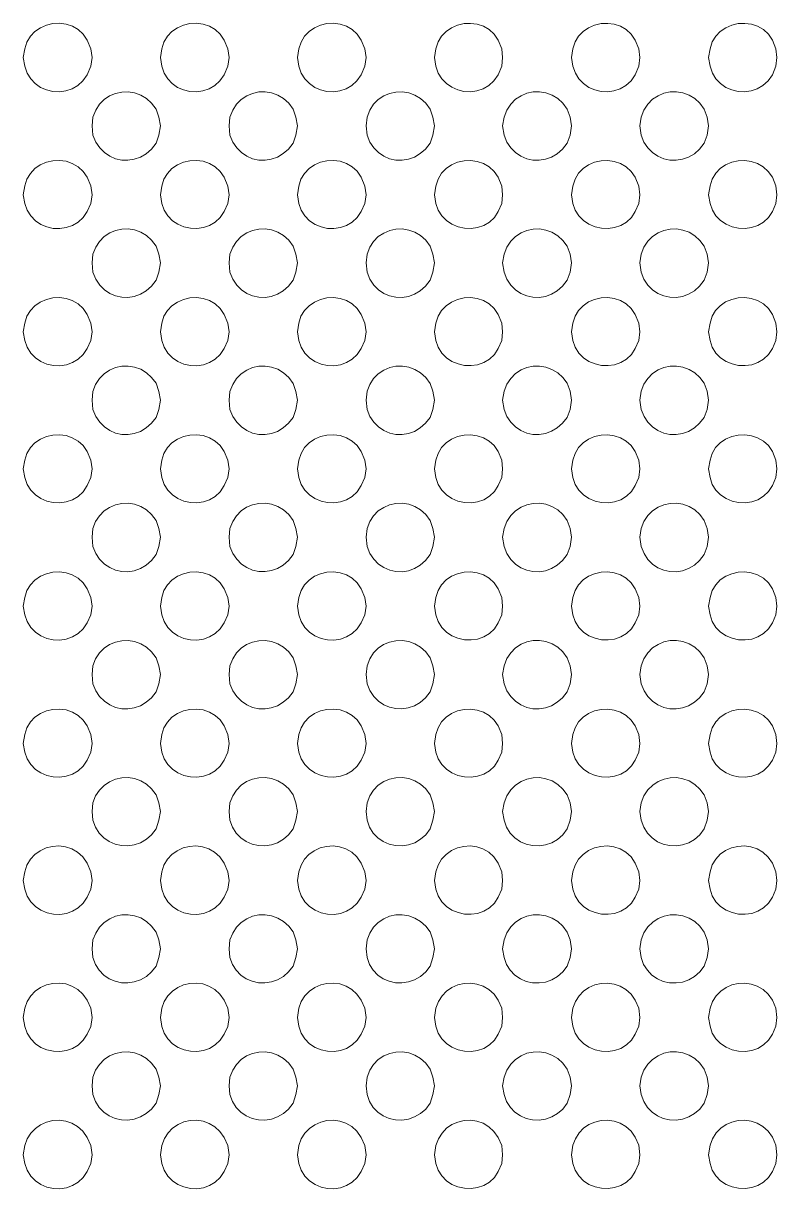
# Model space of a CAD drawing. Extents: x 0 to 243, y -13 to 276.
# Drawn here: x 127.41 to 154.65, y 152.04 to 194.14 of the extents above; entities that cross this region are included whole.
import ezdxf

# ---------------------------------------------------------------- set-up
doc = ezdxf.new("R2010")
doc.units = 0
doc.layers.add('GEOMETRY', color=7, linetype='Continuous')

msp = doc.modelspace()

# ---------------------------------------------------------------- linework, layer by layer
at = {"layer": 'GEOMETRY', "lineweight": 13}
for points in [[(129.902, 192.902), (129.848, 193.216), (129.717, 193.529), (129.573, 193.743), (129.393, 193.91), (129.185, 194.031), (128.958, 194.106), (128.721, 194.138), (128.481, 194.127), (128.247, 194.073), (128.028, 193.979), (127.832, 193.845), (127.666, 193.673), (127.541, 193.462), (127.464, 193.216), (127.411, 192.902), (127.464, 192.588), (127.549, 192.342), (127.678, 192.132), (127.843, 191.959), (128.036, 191.825), (128.251, 191.731), (128.48, 191.677), (128.714, 191.665), (128.947, 191.696), (129.172, 191.771), (129.38, 191.891), (129.564, 192.058), (129.717, 192.273), (129.848, 192.588), (129.902, 192.902)], [(134.856, 192.902), (134.803, 193.216), (134.672, 193.529), (134.527, 193.743), (134.346, 193.91), (134.138, 194.031), (133.912, 194.107), (133.674, 194.138), (133.435, 194.127), (133.202, 194.073), (132.983, 193.979), (132.787, 193.845), (132.622, 193.672), (132.496, 193.462), (132.418, 193.216), (132.366, 192.902), (132.418, 192.588), (132.504, 192.342), (132.633, 192.132), (132.798, 191.959), (132.991, 191.825), (133.206, 191.731), (133.434, 191.677), (133.669, 191.665), (133.902, 191.696), (134.127, 191.771), (134.335, 191.891), (134.519, 192.058), (134.672, 192.273), (134.803, 192.588), (134.856, 192.902)], [(139.81, 192.903), (139.757, 193.216), (139.626, 193.53), (139.481, 193.744), (139.3, 193.911), (139.092, 194.031), (138.866, 194.107), (138.629, 194.138), (138.39, 194.126), (138.157, 194.073), (137.938, 193.979), (137.742, 193.845), (137.577, 193.672), (137.451, 193.462), (137.372, 193.216), (137.32, 192.903), (137.372, 192.588), (137.458, 192.342), (137.587, 192.132), (137.752, 191.96), (137.946, 191.825), (138.161, 191.731), (138.389, 191.677), (138.624, 191.665), (138.857, 191.695), (139.081, 191.77), (139.289, 191.891), (139.473, 192.058), (139.626, 192.273), (139.757, 192.588), (139.81, 192.903)], [(144.74, 192.903), (144.713, 193.216), (144.582, 193.53), (144.436, 193.742), (144.255, 193.909), (144.047, 194.029), (143.821, 194.105), (143.584, 194.137), (143.345, 194.126), (143.113, 194.073), (142.894, 193.979), (142.698, 193.846), (142.533, 193.673), (142.407, 193.463), (142.328, 193.216), (142.275, 192.903), (142.328, 192.588), (142.414, 192.341), (142.543, 192.132), (142.708, 191.959), (142.901, 191.826), (143.115, 191.731), (143.343, 191.678), (143.577, 191.666), (143.81, 191.698), (144.034, 191.773), (144.242, 191.893), (144.427, 192.06), (144.582, 192.274), (144.713, 192.588), (144.74, 192.903)], [(149.694, 192.903), (149.668, 193.216), (149.537, 193.53), (149.391, 193.742), (149.21, 193.909), (149.003, 194.029), (148.776, 194.105), (148.539, 194.137), (148.3, 194.126), (148.067, 194.073), (147.848, 193.98), (147.652, 193.846), (147.487, 193.674), (147.361, 193.463), (147.283, 193.216), (147.23, 192.903), (147.283, 192.588), (147.369, 192.341), (147.498, 192.131), (147.663, 191.959), (147.856, 191.825), (148.07, 191.731), (148.298, 191.678), (148.532, 191.666), (148.765, 191.698), (148.989, 191.773), (149.198, 191.894), (149.383, 192.06), (149.537, 192.274), (149.668, 192.588), (149.694, 192.903)], [(154.648, 192.903), (154.622, 193.216), (154.492, 193.53), (154.346, 193.742), (154.165, 193.909), (153.958, 194.029), (153.731, 194.105), (153.494, 194.137), (153.255, 194.126), (153.022, 194.073), (152.804, 193.98), (152.607, 193.846), (152.442, 193.674), (152.316, 193.463), (152.237, 193.216), (152.183, 192.903), (152.237, 192.588), (152.324, 192.341), (152.453, 192.131), (152.618, 191.958), (152.811, 191.825), (153.025, 191.731), (153.253, 191.677), (153.487, 191.666), (153.719, 191.697), (153.944, 191.773), (154.152, 191.893), (154.337, 192.06), (154.492, 192.274), (154.622, 192.588), (154.648, 192.903)], [(132.366, 190.438), (132.312, 190.751), (132.209, 191.041), (132.05, 191.255), (131.863, 191.423), (131.656, 191.547), (131.434, 191.627), (131.203, 191.663), (130.972, 191.656), (130.746, 191.607), (130.532, 191.517), (130.336, 191.385), (130.166, 191.213), (130.028, 191.002), (129.928, 190.751), (129.902, 190.438), (129.928, 190.097), (130.033, 189.848), (130.173, 189.639), (130.342, 189.468), (130.535, 189.337), (130.746, 189.247), (130.968, 189.199), (131.195, 189.192), (131.422, 189.227), (131.643, 189.306), (131.852, 189.428), (132.043, 189.596), (132.209, 189.808), (132.312, 190.097), (132.366, 190.438)], [(137.32, 190.438), (137.267, 190.751), (137.164, 191.041), (137.005, 191.254), (136.818, 191.423), (136.61, 191.547), (136.388, 191.627), (136.158, 191.663), (135.927, 191.657), (135.701, 191.608), (135.487, 191.518), (135.291, 191.386), (135.121, 191.214), (134.982, 191.002), (134.882, 190.751), (134.856, 190.438), (134.882, 190.097), (134.987, 189.848), (135.128, 189.638), (135.297, 189.468), (135.49, 189.337), (135.701, 189.247), (135.923, 189.199), (136.15, 189.192), (136.378, 189.228), (136.599, 189.307), (136.807, 189.429), (136.998, 189.597), (137.164, 189.809), (137.267, 190.097), (137.32, 190.438)], [(142.275, 190.438), (142.222, 190.751), (142.118, 191.041), (141.959, 191.255), (141.773, 191.423), (141.565, 191.547), (141.343, 191.627), (141.112, 191.663), (140.881, 191.656), (140.655, 191.607), (140.44, 191.517), (140.245, 191.385), (140.075, 191.213), (139.937, 191.002), (139.837, 190.751), (139.81, 190.438), (139.837, 190.098), (139.942, 189.849), (140.082, 189.639), (140.251, 189.469), (140.444, 189.338), (140.654, 189.248), (140.876, 189.199), (141.104, 189.192), (141.331, 189.227), (141.552, 189.306), (141.761, 189.429), (141.952, 189.596), (142.118, 189.809), (142.222, 190.098), (142.275, 190.438)], [(147.23, 190.437), (147.177, 190.751), (147.073, 191.041), (146.916, 191.252), (146.731, 191.42), (146.525, 191.544), (146.304, 191.625), (146.075, 191.664), (145.845, 191.659), (145.619, 191.613), (145.405, 191.524), (145.209, 191.393), (145.037, 191.22), (144.896, 191.006), (144.792, 190.751), (144.74, 190.437), (144.792, 190.097), (144.896, 189.847), (145.036, 189.637), (145.206, 189.466), (145.399, 189.335), (145.61, 189.245), (145.832, 189.197), (146.06, 189.19), (146.287, 189.226), (146.508, 189.306), (146.717, 189.428), (146.907, 189.596), (147.073, 189.808), (147.177, 190.097), (147.23, 190.437)], [(152.183, 190.437), (152.131, 190.751), (152.027, 191.041), (151.87, 191.252), (151.685, 191.42), (151.479, 191.544), (151.258, 191.625), (151.029, 191.664), (150.798, 191.659), (150.573, 191.613), (150.358, 191.524), (150.162, 191.393), (149.99, 191.22), (149.849, 191.006), (149.746, 190.751), (149.694, 190.437), (149.746, 190.097), (149.85, 189.847), (149.99, 189.637), (150.16, 189.466), (150.353, 189.335), (150.564, 189.245), (150.787, 189.197), (151.015, 189.19), (151.242, 189.226), (151.463, 189.305), (151.672, 189.428), (151.862, 189.595), (152.027, 189.808), (152.131, 190.097), (152.183, 190.437)], [(129.902, 187.947), (129.848, 188.261), (129.717, 188.576), (129.572, 188.79), (129.391, 188.957), (129.183, 189.077), (128.956, 189.153), (128.719, 189.184), (128.48, 189.172), (128.246, 189.119), (128.027, 189.024), (127.831, 188.89), (127.666, 188.717), (127.541, 188.507), (127.464, 188.261), (127.411, 187.947), (127.464, 187.632), (127.551, 187.387), (127.682, 187.178), (127.851, 187.007), (128.048, 186.875), (128.266, 186.783), (128.497, 186.731), (128.733, 186.722), (128.967, 186.756), (129.19, 186.834), (129.394, 186.957), (129.573, 187.127), (129.717, 187.345), (129.848, 187.632), (129.902, 187.947)], [(134.856, 187.947), (134.803, 188.26), (134.672, 188.576), (134.527, 188.79), (134.346, 188.957), (134.138, 189.077), (133.911, 189.153), (133.674, 189.184), (133.434, 189.172), (133.201, 189.119), (132.982, 189.024), (132.786, 188.89), (132.621, 188.718), (132.496, 188.507), (132.418, 188.26), (132.366, 187.947), (132.418, 187.632), (132.505, 187.387), (132.636, 187.179), (132.805, 187.008), (133.002, 186.876), (133.22, 186.783), (133.451, 186.732), (133.688, 186.722), (133.922, 186.756), (134.145, 186.834), (134.35, 186.957), (134.528, 187.127), (134.672, 187.344), (134.803, 187.632), (134.856, 187.947)], [(139.81, 187.947), (139.757, 188.26), (139.626, 188.576), (139.481, 188.791), (139.301, 188.958), (139.093, 189.078), (138.866, 189.153), (138.629, 189.185), (138.39, 189.173), (138.156, 189.119), (137.937, 189.025), (137.741, 188.891), (137.576, 188.718), (137.45, 188.507), (137.372, 188.26), (137.32, 187.947), (137.372, 187.632), (137.46, 187.387), (137.591, 187.179), (137.76, 187.008), (137.957, 186.875), (138.175, 186.783), (138.407, 186.731), (138.643, 186.722), (138.877, 186.756), (139.1, 186.834), (139.304, 186.957), (139.482, 187.127), (139.626, 187.344), (139.757, 187.632), (139.81, 187.947)], [(144.74, 187.947), (144.713, 188.26), (144.582, 188.576), (144.437, 188.789), (144.256, 188.955), (144.048, 189.076), (143.821, 189.151), (143.584, 189.183), (143.345, 189.172), (143.111, 189.119), (142.892, 189.025), (142.696, 188.891), (142.531, 188.719), (142.406, 188.508), (142.328, 188.26), (142.275, 187.947), (142.328, 187.632), (142.412, 187.388), (142.542, 187.18), (142.71, 187.01), (142.908, 186.878), (143.127, 186.786), (143.36, 186.735), (143.598, 186.726), (143.834, 186.759), (144.058, 186.837), (144.263, 186.96), (144.44, 187.128), (144.582, 187.344), (144.713, 187.632), (144.74, 187.947)], [(149.694, 187.947), (149.668, 188.26), (149.537, 188.576), (149.391, 188.789), (149.209, 188.955), (149.001, 189.076), (148.774, 189.151), (148.537, 189.183), (148.298, 189.172), (148.065, 189.119), (147.847, 189.025), (147.651, 188.891), (147.486, 188.719), (147.361, 188.508), (147.283, 188.26), (147.23, 187.947), (147.283, 187.632), (147.366, 187.388), (147.496, 187.18), (147.663, 187.01), (147.861, 186.878), (148.08, 186.786), (148.313, 186.735), (148.552, 186.726), (148.787, 186.759), (149.012, 186.837), (149.217, 186.959), (149.395, 187.128), (149.537, 187.343), (149.668, 187.632), (149.694, 187.947)], [(154.648, 187.947), (154.622, 188.261), (154.492, 188.576), (154.345, 188.789), (154.163, 188.955), (153.955, 189.076), (153.728, 189.151), (153.492, 189.183), (153.253, 189.172), (153.02, 189.119), (152.802, 189.025), (152.607, 188.891), (152.442, 188.719), (152.316, 188.509), (152.237, 188.261), (152.183, 187.947), (152.237, 187.632), (152.321, 187.388), (152.451, 187.18), (152.619, 187.01), (152.816, 186.878), (153.036, 186.786), (153.269, 186.735), (153.507, 186.726), (153.742, 186.759), (153.967, 186.837), (154.172, 186.959), (154.35, 187.128), (154.492, 187.343), (154.622, 187.632), (154.648, 187.947)], [(132.366, 185.483), (132.312, 185.798), (132.209, 186.086), (132.05, 186.3), (131.863, 186.469), (131.655, 186.593), (131.434, 186.673), (131.204, 186.709), (130.974, 186.703), (130.748, 186.654), (130.534, 186.563), (130.339, 186.432), (130.168, 186.26), (130.029, 186.049), (129.928, 185.798), (129.902, 185.483), (129.928, 185.142), (130.033, 184.893), (130.173, 184.683), (130.342, 184.513), (130.535, 184.382), (130.746, 184.292), (130.968, 184.244), (131.195, 184.237), (131.422, 184.272), (131.643, 184.351), (131.852, 184.474), (132.043, 184.641), (132.209, 184.854), (132.312, 185.142), (132.366, 185.483)], [(137.32, 185.483), (137.267, 185.798), (137.164, 186.086), (137.005, 186.299), (136.818, 186.468), (136.611, 186.592), (136.389, 186.672), (136.159, 186.708), (135.928, 186.702), (135.702, 186.653), (135.488, 186.563), (135.293, 186.432), (135.122, 186.26), (134.983, 186.049), (134.882, 185.798), (134.856, 185.483), (134.882, 185.143), (134.987, 184.894), (135.127, 184.684), (135.297, 184.513), (135.49, 184.382), (135.7, 184.292), (135.923, 184.244), (136.15, 184.237), (136.377, 184.273), (136.598, 184.352), (136.807, 184.474), (136.998, 184.641), (137.164, 184.854), (137.267, 185.143), (137.32, 185.483)], [(142.275, 185.483), (142.222, 185.798), (142.118, 186.086), (141.959, 186.299), (141.773, 186.468), (141.566, 186.592), (141.343, 186.671), (141.113, 186.708), (140.882, 186.701), (140.656, 186.652), (140.442, 186.562), (140.246, 186.431), (140.076, 186.259), (139.937, 186.048), (139.837, 185.798), (139.81, 185.483), (139.837, 185.143), (139.942, 184.894), (140.082, 184.684), (140.251, 184.514), (140.444, 184.383), (140.654, 184.293), (140.876, 184.244), (141.104, 184.237), (141.331, 184.272), (141.552, 184.351), (141.761, 184.474), (141.952, 184.641), (142.118, 184.854), (142.222, 185.143), (142.275, 185.483)], [(147.23, 185.484), (147.177, 185.798), (147.073, 186.086), (146.915, 186.297), (146.73, 186.465), (146.524, 186.59), (146.303, 186.671), (146.075, 186.71), (145.845, 186.706), (145.619, 186.659), (145.406, 186.57), (145.209, 186.439), (145.038, 186.267), (144.896, 186.053), (144.792, 185.798), (144.74, 185.484), (144.792, 185.142), (144.897, 184.892), (145.036, 184.682), (145.206, 184.511), (145.399, 184.38), (145.61, 184.29), (145.832, 184.242), (146.06, 184.236), (146.288, 184.272), (146.509, 184.351), (146.717, 184.474), (146.907, 184.641), (147.073, 184.853), (147.177, 185.142), (147.23, 185.484)], [(152.183, 185.484), (152.131, 185.798), (152.027, 186.086), (151.869, 186.297), (151.684, 186.466), (151.478, 186.59), (151.257, 186.671), (151.029, 186.71), (150.799, 186.706), (150.573, 186.659), (150.359, 186.57), (150.163, 186.439), (149.991, 186.267), (149.85, 186.053), (149.746, 185.798), (149.694, 185.484), (149.746, 185.142), (149.85, 184.892), (149.99, 184.682), (150.16, 184.511), (150.353, 184.38), (150.564, 184.29), (150.787, 184.242), (151.015, 184.235), (151.242, 184.271), (151.463, 184.351), (151.672, 184.473), (151.862, 184.641), (152.027, 184.853), (152.131, 185.142), (152.183, 185.484)], [(129.902, 182.994), (129.848, 183.307), (129.717, 183.623), (129.572, 183.837), (129.391, 184.003), (129.183, 184.123), (128.956, 184.198), (128.719, 184.229), (128.479, 184.217), (128.246, 184.164), (128.027, 184.07), (127.831, 183.936), (127.667, 183.763), (127.541, 183.554), (127.464, 183.307), (127.411, 182.994), (127.464, 182.679), (127.551, 182.433), (127.683, 182.223), (127.852, 182.052), (128.049, 181.919), (128.267, 181.827), (128.499, 181.776), (128.735, 181.767), (128.969, 181.802), (129.192, 181.88), (129.396, 182.004), (129.574, 182.174), (129.717, 182.39), (129.848, 182.679), (129.902, 182.994)], [(134.856, 182.994), (134.803, 183.307), (134.672, 183.623), (134.526, 183.837), (134.345, 184.003), (134.137, 184.123), (133.91, 184.198), (133.673, 184.229), (133.433, 184.217), (133.2, 184.164), (132.982, 184.07), (132.786, 183.936), (132.621, 183.763), (132.496, 183.554), (132.418, 183.307), (132.366, 182.994), (132.418, 182.679), (132.504, 182.434), (132.635, 182.225), (132.803, 182.054), (133, 181.921), (133.219, 181.829), (133.451, 181.777), (133.688, 181.768), (133.922, 181.802), (134.146, 181.88), (134.351, 182.003), (134.529, 182.173), (134.672, 182.39), (134.803, 182.679), (134.856, 182.994)], [(139.81, 182.994), (139.757, 183.307), (139.626, 183.623), (139.481, 183.837), (139.3, 184.003), (139.092, 184.123), (138.865, 184.198), (138.628, 184.229), (138.389, 184.218), (138.156, 184.164), (137.937, 184.07), (137.741, 183.936), (137.576, 183.763), (137.45, 183.554), (137.372, 183.307), (137.32, 182.994), (137.372, 182.679), (137.458, 182.434), (137.59, 182.225), (137.758, 182.054), (137.955, 181.921), (138.174, 181.829), (138.406, 181.777), (138.643, 181.768), (138.877, 181.801), (139.1, 181.879), (139.305, 182.003), (139.483, 182.173), (139.626, 182.39), (139.757, 182.679), (139.81, 182.994)], [(144.74, 182.994), (144.713, 183.307), (144.582, 183.623), (144.436, 183.836), (144.255, 184.001), (144.047, 184.121), (143.82, 184.196), (143.583, 184.228), (143.344, 184.217), (143.111, 184.164), (142.892, 184.07), (142.696, 183.937), (142.532, 183.765), (142.406, 183.554), (142.328, 183.307), (142.275, 182.994), (142.328, 182.677), (142.41, 182.433), (142.54, 182.226), (142.708, 182.055), (142.906, 181.924), (143.127, 181.832), (143.361, 181.781), (143.6, 181.772), (143.836, 181.805), (144.061, 181.883), (144.266, 182.006), (144.442, 182.174), (144.582, 182.39), (144.713, 182.677), (144.74, 182.994)], [(149.694, 182.994), (149.668, 183.308), (149.537, 183.623), (149.391, 183.836), (149.21, 184.001), (149.002, 184.121), (148.775, 184.196), (148.538, 184.228), (148.299, 184.217), (148.065, 184.164), (147.847, 184.071), (147.651, 183.937), (147.486, 183.765), (147.361, 183.555), (147.283, 183.308), (147.23, 182.994), (147.283, 182.677), (147.366, 182.433), (147.495, 182.225), (147.663, 182.055), (147.861, 181.923), (148.081, 181.831), (148.315, 181.78), (148.554, 181.771), (148.79, 181.805), (149.014, 181.883), (149.219, 182.005), (149.396, 182.174), (149.537, 182.39), (149.668, 182.677), (149.694, 182.994)], [(154.648, 182.992), (154.622, 183.308), (154.492, 183.623), (154.346, 183.835), (154.165, 184.001), (153.957, 184.121), (153.73, 184.196), (153.493, 184.228), (153.254, 184.217), (153.021, 184.164), (152.802, 184.071), (152.606, 183.937), (152.441, 183.765), (152.315, 183.555), (152.237, 183.308), (152.183, 182.992), (152.237, 182.678), (152.319, 182.434), (152.449, 182.226), (152.617, 182.056), (152.815, 181.924), (153.036, 181.832), (153.27, 181.781), (153.509, 181.772), (153.745, 181.805), (153.97, 181.883), (154.175, 182.006), (154.352, 182.174), (154.492, 182.39), (154.622, 182.678), (154.648, 182.992)], [(132.366, 180.529), (132.312, 180.842), (132.209, 181.132), (132.05, 181.346), (131.864, 181.514), (131.656, 181.638), (131.434, 181.717), (131.203, 181.753), (130.971, 181.746), (130.745, 181.698), (130.531, 181.607), (130.335, 181.476), (130.165, 181.304), (130.027, 181.093), (129.928, 180.842), (129.902, 180.529), (129.928, 180.187), (130.033, 179.939), (130.173, 179.729), (130.343, 179.558), (130.536, 179.427), (130.747, 179.337), (130.97, 179.288), (131.198, 179.282), (131.425, 179.318), (131.646, 179.397), (131.854, 179.52), (132.044, 179.688), (132.209, 179.9), (132.312, 180.187), (132.366, 180.529)], [(137.32, 180.529), (137.267, 180.842), (137.164, 181.13), (137.005, 181.345), (136.818, 181.513), (136.611, 181.638), (136.389, 181.718), (136.159, 181.754), (135.928, 181.748), (135.702, 181.699), (135.488, 181.609), (135.292, 181.477), (135.122, 181.305), (134.983, 181.094), (134.882, 180.842), (134.856, 180.529), (134.882, 180.187), (134.987, 179.938), (135.127, 179.728), (135.297, 179.557), (135.491, 179.427), (135.702, 179.337), (135.924, 179.288), (136.152, 179.282), (136.379, 179.318), (136.6, 179.397), (136.809, 179.52), (136.999, 179.688), (137.164, 179.9), (137.267, 180.187), (137.32, 180.529)], [(142.275, 180.529), (142.222, 180.843), (142.118, 181.13), (141.96, 181.345), (141.774, 181.513), (141.566, 181.637), (141.344, 181.717), (141.114, 181.754), (140.882, 181.747), (140.656, 181.698), (140.441, 181.608), (140.246, 181.477), (140.075, 181.305), (139.937, 181.094), (139.837, 180.843), (139.81, 180.529), (139.837, 180.187), (139.942, 179.939), (140.082, 179.729), (140.252, 179.558), (140.445, 179.427), (140.656, 179.337), (140.879, 179.288), (141.106, 179.282), (141.334, 179.318), (141.555, 179.397), (141.763, 179.52), (141.953, 179.688), (142.118, 179.9), (142.222, 180.187), (142.275, 180.529)], [(147.23, 180.529), (147.177, 180.843), (147.073, 181.133), (146.915, 181.344), (146.73, 181.511), (146.523, 181.635), (146.302, 181.716), (146.074, 181.754), (145.843, 181.75), (145.618, 181.703), (145.404, 181.614), (145.208, 181.483), (145.037, 181.311), (144.896, 181.097), (144.792, 180.843), (144.74, 180.529), (144.792, 180.187), (144.897, 179.937), (145.037, 179.727), (145.207, 179.557), (145.4, 179.426), (145.611, 179.337), (145.833, 179.289), (146.061, 179.282), (146.288, 179.318), (146.509, 179.398), (146.717, 179.521), (146.907, 179.688), (147.073, 179.9), (147.177, 180.187), (147.23, 180.529)], [(152.183, 180.529), (152.131, 180.843), (152.027, 181.133), (151.87, 181.344), (151.684, 181.512), (151.478, 181.636), (151.257, 181.717), (151.028, 181.755), (150.798, 181.75), (150.572, 181.703), (150.358, 181.614), (150.162, 181.484), (149.99, 181.311), (149.849, 181.097), (149.746, 180.843), (149.694, 180.529), (149.746, 180.187), (149.851, 179.937), (149.991, 179.727), (150.161, 179.556), (150.354, 179.426), (150.565, 179.336), (150.787, 179.288), (151.015, 179.281), (151.243, 179.318), (151.463, 179.397), (151.672, 179.52), (151.862, 179.687), (152.027, 179.9), (152.131, 180.187), (152.183, 180.529)], [(129.902, 178.039), (129.848, 178.352), (129.717, 178.667), (129.571, 178.881), (129.39, 179.048), (129.182, 179.168), (128.956, 179.243), (128.719, 179.274), (128.48, 179.263), (128.247, 179.209), (128.028, 179.115), (127.832, 178.981), (127.668, 178.809), (127.542, 178.599), (127.464, 178.352), (127.411, 178.039), (127.464, 177.724), (127.55, 177.479), (127.681, 177.27), (127.849, 177.099), (128.046, 176.966), (128.264, 176.874), (128.496, 176.823), (128.733, 176.813), (128.967, 176.847), (129.19, 176.925), (129.395, 177.048), (129.573, 177.218), (129.717, 177.435), (129.848, 177.724), (129.902, 178.039)], [(134.856, 178.039), (134.803, 178.352), (134.672, 178.667), (134.526, 178.881), (134.345, 179.048), (134.138, 179.168), (133.911, 179.243), (133.674, 179.275), (133.434, 179.263), (133.201, 179.21), (132.983, 179.116), (132.787, 178.982), (132.622, 178.809), (132.496, 178.599), (132.418, 178.352), (132.366, 178.039), (132.418, 177.724), (132.504, 177.479), (132.635, 177.27), (132.803, 177.099), (133, 176.967), (133.219, 176.874), (133.451, 176.823), (133.688, 176.814), (133.922, 176.847), (134.146, 176.925), (134.35, 177.048), (134.529, 177.218), (134.672, 177.435), (134.803, 177.724), (134.856, 178.039)], [(139.81, 178.039), (139.757, 178.352), (139.626, 178.667), (139.481, 178.881), (139.3, 179.048), (139.092, 179.168), (138.866, 179.243), (138.629, 179.274), (138.39, 179.263), (138.157, 179.209), (137.938, 179.115), (137.742, 178.981), (137.577, 178.809), (137.451, 178.599), (137.372, 178.352), (137.32, 178.039), (137.372, 177.724), (137.458, 177.479), (137.59, 177.271), (137.758, 177.099), (137.955, 176.967), (138.174, 176.875), (138.405, 176.823), (138.642, 176.813), (138.877, 176.847), (139.1, 176.925), (139.305, 177.048), (139.483, 177.218), (139.626, 177.435), (139.757, 177.724), (139.81, 178.039)], [(144.74, 178.039), (144.713, 178.352), (144.582, 178.667), (144.436, 178.88), (144.255, 179.045), (144.047, 179.166), (143.821, 179.241), (143.584, 179.273), (143.345, 179.262), (143.112, 179.209), (142.893, 179.115), (142.697, 178.982), (142.532, 178.81), (142.406, 178.599), (142.328, 178.352), (142.275, 178.039), (142.328, 177.724), (142.41, 177.48), (142.54, 177.272), (142.708, 177.102), (142.906, 176.97), (143.126, 176.878), (143.36, 176.827), (143.599, 176.817), (143.835, 176.851), (144.06, 176.928), (144.265, 177.051), (144.442, 177.219), (144.582, 177.435), (144.713, 177.724), (144.74, 178.039)], [(149.694, 178.039), (149.668, 178.353), (149.537, 178.667), (149.392, 178.88), (149.211, 179.045), (149.003, 179.166), (148.776, 179.241), (148.539, 179.273), (148.299, 179.262), (148.066, 179.209), (147.847, 179.116), (147.651, 178.983), (147.486, 178.81), (147.361, 178.6), (147.283, 178.353), (147.23, 178.039), (147.283, 177.725), (147.365, 177.481), (147.494, 177.273), (147.662, 177.102), (147.86, 176.971), (148.08, 176.879), (148.314, 176.827), (148.553, 176.818), (148.79, 176.851), (149.014, 176.929), (149.219, 177.051), (149.396, 177.22), (149.537, 177.435), (149.668, 177.725), (149.694, 178.039)], [(154.648, 178.039), (154.622, 178.353), (154.492, 178.667), (154.346, 178.88), (154.165, 179.045), (153.958, 179.166), (153.731, 179.241), (153.494, 179.273), (153.254, 179.262), (153.021, 179.209), (152.802, 179.116), (152.606, 178.983), (152.441, 178.81), (152.315, 178.6), (152.237, 178.353), (152.183, 178.039), (152.237, 177.725), (152.32, 177.48), (152.45, 177.272), (152.618, 177.101), (152.816, 176.969), (153.035, 176.877), (153.269, 176.826), (153.507, 176.816), (153.743, 176.85), (153.967, 176.928), (154.173, 177.05), (154.35, 177.219), (154.492, 177.435), (154.622, 177.725), (154.648, 178.039)], [(132.366, 175.574), (132.312, 175.887), (132.209, 176.177), (132.05, 176.391), (131.864, 176.559), (131.656, 176.683), (131.434, 176.762), (131.203, 176.798), (130.971, 176.791), (130.745, 176.743), (130.531, 176.652), (130.335, 176.521), (130.165, 176.349), (130.027, 176.138), (129.928, 175.887), (129.902, 175.574), (129.928, 175.234), (130.032, 174.986), (130.172, 174.776), (130.342, 174.605), (130.535, 174.474), (130.745, 174.384), (130.968, 174.335), (131.195, 174.328), (131.423, 174.364), (131.644, 174.443), (131.852, 174.565), (132.043, 174.733), (132.209, 174.945), (132.312, 175.234), (132.366, 175.574)], [(137.32, 175.574), (137.267, 175.887), (137.164, 176.177), (137.005, 176.391), (136.818, 176.559), (136.61, 176.683), (136.388, 176.762), (136.158, 176.798), (135.926, 176.792), (135.7, 176.743), (135.486, 176.653), (135.291, 176.521), (135.121, 176.35), (134.982, 176.138), (134.882, 175.887), (134.856, 175.574), (134.882, 175.232), (134.987, 174.984), (135.128, 174.774), (135.298, 174.604), (135.491, 174.473), (135.702, 174.384), (135.924, 174.335), (136.152, 174.329), (136.379, 174.365), (136.6, 174.444), (136.808, 174.566), (136.998, 174.733), (137.164, 174.945), (137.267, 175.232), (137.32, 175.574)], [(142.275, 175.574), (142.222, 175.888), (142.118, 176.178), (141.96, 176.392), (141.773, 176.56), (141.566, 176.683), (141.343, 176.763), (141.112, 176.799), (140.88, 176.792), (140.654, 176.743), (140.44, 176.652), (140.244, 176.521), (140.074, 176.35), (139.936, 176.138), (139.837, 175.888), (139.81, 175.574), (139.837, 175.232), (139.942, 174.984), (140.083, 174.775), (140.252, 174.604), (140.445, 174.474), (140.656, 174.384), (140.878, 174.335), (141.105, 174.328), (141.332, 174.364), (141.553, 174.443), (141.762, 174.566), (141.952, 174.733), (142.118, 174.945), (142.222, 175.232), (142.275, 175.574)], [(147.23, 175.573), (147.177, 175.887), (147.073, 176.177), (146.915, 176.389), (146.73, 176.556), (146.523, 176.68), (146.302, 176.761), (146.074, 176.799), (145.843, 176.795), (145.618, 176.748), (145.404, 176.659), (145.208, 176.528), (145.037, 176.356), (144.896, 176.142), (144.792, 175.887), (144.74, 175.573), (144.792, 175.233), (144.897, 174.984), (145.037, 174.773), (145.206, 174.602), (145.399, 174.471), (145.61, 174.381), (145.832, 174.333), (146.06, 174.327), (146.287, 174.363), (146.508, 174.442), (146.717, 174.565), (146.907, 174.732), (147.073, 174.944), (147.177, 175.233), (147.23, 175.573)], [(152.183, 175.573), (152.131, 175.887), (152.027, 176.177), (151.87, 176.389), (151.684, 176.556), (151.478, 176.68), (151.257, 176.761), (151.028, 176.799), (150.798, 176.795), (150.572, 176.748), (150.358, 176.659), (150.162, 176.528), (149.99, 176.356), (149.85, 176.142), (149.746, 175.887), (149.694, 175.573), (149.746, 175.233), (149.851, 174.984), (149.991, 174.773), (150.16, 174.602), (150.353, 174.472), (150.564, 174.382), (150.787, 174.333), (151.015, 174.327), (151.242, 174.363), (151.463, 174.442), (151.672, 174.565), (151.862, 174.732), (152.027, 174.944), (152.131, 175.233), (152.183, 175.573)], [(129.902, 173.082), (129.848, 173.397), (129.717, 173.712), (129.571, 173.926), (129.39, 174.093), (129.182, 174.213), (128.956, 174.289), (128.719, 174.32), (128.48, 174.309), (128.247, 174.255), (128.028, 174.161), (127.832, 174.027), (127.668, 173.854), (127.542, 173.644), (127.464, 173.397), (127.411, 173.082), (127.464, 172.767), (127.55, 172.522), (127.681, 172.313), (127.849, 172.142), (128.046, 172.01), (128.264, 171.918), (128.496, 171.866), (128.732, 171.857), (128.966, 171.891), (129.19, 171.969), (129.394, 172.092), (129.573, 172.261), (129.717, 172.478), (129.848, 172.767), (129.902, 173.082)], [(134.856, 173.082), (134.803, 173.397), (134.672, 173.712), (134.526, 173.926), (134.345, 174.093), (134.137, 174.213), (133.91, 174.289), (133.673, 174.32), (133.434, 174.309), (133.202, 174.255), (132.983, 174.161), (132.787, 174.027), (132.622, 173.854), (132.497, 173.644), (132.418, 173.397), (132.366, 173.082), (132.418, 172.767), (132.504, 172.522), (132.635, 172.314), (132.803, 172.143), (133, 172.011), (133.219, 171.918), (133.45, 171.867), (133.687, 171.857), (133.921, 171.891), (134.145, 171.969), (134.35, 172.092), (134.528, 172.261), (134.672, 172.478), (134.803, 172.767), (134.856, 173.082)], [(139.81, 173.082), (139.757, 173.397), (139.626, 173.712), (139.48, 173.926), (139.299, 174.093), (139.092, 174.214), (138.865, 174.289), (138.628, 174.32), (138.389, 174.309), (138.156, 174.255), (137.938, 174.161), (137.742, 174.026), (137.577, 173.854), (137.451, 173.644), (137.372, 173.397), (137.32, 173.082), (137.372, 172.767), (137.458, 172.522), (137.59, 172.314), (137.758, 172.142), (137.955, 172.01), (138.174, 171.918), (138.405, 171.866), (138.642, 171.856), (138.877, 171.89), (139.1, 171.968), (139.305, 172.091), (139.483, 172.261), (139.626, 172.478), (139.757, 172.767), (139.81, 173.082)], [(144.74, 173.082), (144.713, 173.398), (144.582, 173.712), (144.436, 173.925), (144.255, 174.091), (144.047, 174.211), (143.82, 174.287), (143.584, 174.319), (143.345, 174.308), (143.112, 174.255), (142.893, 174.161), (142.698, 174.028), (142.532, 173.855), (142.407, 173.645), (142.328, 173.398), (142.275, 173.082), (142.328, 172.767), (142.41, 172.523), (142.54, 172.315), (142.708, 172.145), (142.906, 172.013), (143.126, 171.921), (143.36, 171.87), (143.599, 171.861), (143.835, 171.894), (144.06, 171.971), (144.265, 172.094), (144.442, 172.263), (144.582, 172.478), (144.713, 172.767), (144.74, 173.082)], [(149.694, 173.082), (149.668, 173.398), (149.537, 173.712), (149.391, 173.925), (149.21, 174.091), (149.002, 174.211), (148.775, 174.287), (148.538, 174.318), (148.299, 174.308), (148.066, 174.255), (147.847, 174.161), (147.651, 174.028), (147.487, 173.856), (147.361, 173.645), (147.283, 173.398), (147.23, 173.082), (147.283, 172.768), (147.365, 172.524), (147.494, 172.316), (147.662, 172.145), (147.86, 172.014), (148.08, 171.922), (148.314, 171.87), (148.553, 171.861), (148.79, 171.894), (149.014, 171.972), (149.219, 172.094), (149.396, 172.263), (149.537, 172.478), (149.668, 172.768), (149.694, 173.082)], [(154.648, 173.082), (154.622, 173.398), (154.492, 173.712), (154.346, 173.925), (154.165, 174.091), (153.957, 174.211), (153.73, 174.287), (153.493, 174.318), (153.254, 174.308), (153.021, 174.255), (152.803, 174.161), (152.607, 174.028), (152.442, 173.856), (152.316, 173.645), (152.237, 173.398), (152.183, 173.082), (152.237, 172.768), (152.319, 172.524), (152.449, 172.316), (152.617, 172.145), (152.815, 172.014), (153.035, 171.922), (153.269, 171.87), (153.508, 171.861), (153.744, 171.894), (153.969, 171.972), (154.174, 172.094), (154.351, 172.263), (154.492, 172.478), (154.622, 172.768), (154.648, 173.082)], [(132.366, 170.617), (132.312, 170.93), (132.209, 171.22), (132.05, 171.434), (131.864, 171.602), (131.656, 171.726), (131.434, 171.805), (131.203, 171.841), (130.971, 171.834), (130.745, 171.785), (130.531, 171.695), (130.335, 171.564), (130.165, 171.392), (130.027, 171.181), (129.928, 170.93), (129.902, 170.617), (129.928, 170.277), (130.032, 170.029), (130.172, 169.819), (130.342, 169.648), (130.535, 169.517), (130.745, 169.427), (130.968, 169.378), (131.195, 169.371), (131.423, 169.407), (131.644, 169.486), (131.852, 169.608), (132.043, 169.776), (132.209, 169.988), (132.312, 170.277), (132.366, 170.617)], [(137.32, 170.617), (137.267, 170.931), (137.164, 171.22), (137.005, 171.434), (136.818, 171.602), (136.61, 171.726), (136.388, 171.805), (136.158, 171.841), (135.926, 171.835), (135.7, 171.786), (135.486, 171.696), (135.291, 171.565), (135.12, 171.393), (134.982, 171.182), (134.882, 170.931), (134.856, 170.617), (134.882, 170.277), (134.987, 170.028), (135.127, 169.818), (135.297, 169.647), (135.49, 169.517), (135.701, 169.427), (135.923, 169.378), (136.151, 169.371), (136.378, 169.407), (136.599, 169.486), (136.808, 169.609), (136.998, 169.776), (137.164, 169.988), (137.267, 170.277), (137.32, 170.617)], [(142.275, 170.617), (142.222, 170.931), (142.118, 171.221), (141.96, 171.435), (141.773, 171.603), (141.565, 171.726), (141.343, 171.806), (141.112, 171.841), (140.88, 171.835), (140.654, 171.786), (140.439, 171.695), (140.244, 171.564), (140.074, 171.392), (139.936, 171.181), (139.837, 170.931), (139.81, 170.617), (139.837, 170.277), (139.94, 170.03), (140.079, 169.821), (140.248, 169.65), (140.44, 169.519), (140.651, 169.429), (140.873, 169.379), (141.1, 169.371), (141.328, 169.406), (141.55, 169.484), (141.759, 169.607), (141.951, 169.775), (142.118, 169.988), (142.222, 170.277), (142.275, 170.617)], [(147.23, 170.616), (147.177, 170.93), (147.073, 171.22), (146.916, 171.431), (146.731, 171.599), (146.525, 171.723), (146.304, 171.804), (146.075, 171.843), (145.845, 171.839), (145.619, 171.792), (145.405, 171.703), (145.208, 171.572), (145.037, 171.4), (144.896, 171.186), (144.792, 170.93), (144.74, 170.616), (144.792, 170.276), (144.897, 170.027), (145.037, 169.816), (145.206, 169.645), (145.399, 169.514), (145.61, 169.424), (145.832, 169.376), (146.06, 169.37), (146.287, 169.406), (146.508, 169.485), (146.717, 169.608), (146.907, 169.775), (147.073, 169.987), (147.177, 170.276), (147.23, 170.616)], [(152.183, 170.616), (152.131, 170.93), (152.027, 171.22), (151.87, 171.432), (151.684, 171.599), (151.478, 171.724), (151.257, 171.805), (151.028, 171.843), (150.798, 171.838), (150.572, 171.791), (150.358, 171.702), (150.162, 171.571), (149.99, 171.399), (149.849, 171.185), (149.746, 170.93), (149.694, 170.616), (149.746, 170.276), (149.851, 170.027), (149.991, 169.816), (150.16, 169.645), (150.353, 169.515), (150.564, 169.425), (150.787, 169.376), (151.015, 169.37), (151.242, 169.406), (151.463, 169.485), (151.672, 169.608), (151.862, 169.775), (152.027, 169.987), (152.131, 170.276), (152.183, 170.616)], [(129.902, 168.126), (129.848, 168.44), (129.717, 168.755), (129.573, 168.969), (129.392, 169.136), (129.185, 169.257), (128.958, 169.333), (128.72, 169.364), (128.481, 169.353), (128.247, 169.299), (128.028, 169.205), (127.832, 169.071), (127.667, 168.898), (127.541, 168.687), (127.464, 168.44), (127.411, 168.126), (127.464, 167.812), (127.55, 167.567), (127.681, 167.358), (127.849, 167.187), (128.046, 167.055), (128.264, 166.963), (128.496, 166.911), (128.732, 166.902), (128.966, 166.935), (129.189, 167.013), (129.394, 167.136), (129.573, 167.305), (129.717, 167.522), (129.848, 167.812), (129.902, 168.126)], [(134.856, 168.126), (134.803, 168.44), (134.672, 168.755), (134.526, 168.97), (134.345, 169.137), (134.137, 169.257), (133.911, 169.333), (133.674, 169.364), (133.435, 169.353), (133.202, 169.299), (132.983, 169.205), (132.787, 169.07), (132.622, 168.897), (132.497, 168.687), (132.418, 168.44), (132.366, 168.126), (132.418, 167.812), (132.504, 167.567), (132.635, 167.359), (132.803, 167.188), (133, 167.055), (133.219, 166.963), (133.45, 166.912), (133.687, 166.902), (133.921, 166.936), (134.145, 167.013), (134.35, 167.136), (134.528, 167.306), (134.672, 167.522), (134.803, 167.812), (134.856, 168.126)], [(139.81, 168.126), (139.757, 168.44), (139.626, 168.755), (139.48, 168.97), (139.299, 169.137), (139.091, 169.257), (138.865, 169.332), (138.628, 169.364), (138.389, 169.352), (138.157, 169.298), (137.938, 169.204), (137.742, 169.069), (137.577, 168.897), (137.451, 168.687), (137.372, 168.44), (137.32, 168.126), (137.372, 167.812), (137.459, 167.567), (137.59, 167.358), (137.758, 167.188), (137.955, 167.055), (138.174, 166.963), (138.405, 166.911), (138.642, 166.902), (138.876, 166.935), (139.099, 167.013), (139.304, 167.136), (139.482, 167.305), (139.626, 167.522), (139.757, 167.812), (139.81, 168.126)], [(144.74, 168.126), (144.713, 168.441), (144.582, 168.755), (144.436, 168.968), (144.255, 169.134), (144.047, 169.254), (143.82, 169.33), (143.584, 169.362), (143.345, 169.35), (143.112, 169.298), (142.893, 169.204), (142.698, 169.07), (142.532, 168.898), (142.407, 168.688), (142.328, 168.441), (142.275, 168.126), (142.328, 167.813), (142.411, 167.569), (142.541, 167.361), (142.708, 167.19), (142.906, 167.058), (143.126, 166.966), (143.359, 166.915), (143.597, 166.905), (143.833, 166.939), (144.057, 167.016), (144.262, 167.139), (144.44, 167.307), (144.582, 167.523), (144.713, 167.813), (144.74, 168.126)], [(149.694, 168.126), (149.668, 168.441), (149.537, 168.755), (149.391, 168.968), (149.21, 169.134), (149.002, 169.254), (148.775, 169.33), (148.538, 169.361), (148.299, 169.35), (148.066, 169.298), (147.847, 169.204), (147.652, 169.071), (147.487, 168.898), (147.361, 168.688), (147.283, 168.441), (147.23, 168.126), (147.283, 167.813), (147.366, 167.568), (147.495, 167.36), (147.663, 167.19), (147.861, 167.058), (148.08, 166.966), (148.314, 166.915), (148.552, 166.905), (148.788, 166.939), (149.013, 167.017), (149.218, 167.139), (149.395, 167.308), (149.537, 167.523), (149.668, 167.813), (149.694, 168.126)], [(154.648, 168.126), (154.622, 168.441), (154.492, 168.755), (154.346, 168.968), (154.165, 169.134), (153.957, 169.254), (153.73, 169.33), (153.493, 169.361), (153.254, 169.35), (153.021, 169.298), (152.803, 169.204), (152.607, 169.071), (152.442, 168.898), (152.316, 168.688), (152.237, 168.441), (152.183, 168.126), (152.237, 167.813), (152.32, 167.569), (152.45, 167.361), (152.618, 167.19), (152.816, 167.058), (153.035, 166.966), (153.269, 166.915), (153.507, 166.906), (153.743, 166.939), (153.967, 167.017), (154.173, 167.139), (154.35, 167.308), (154.492, 167.523), (154.622, 167.813), (154.648, 168.126)], [(132.366, 165.662), (132.312, 165.975), (132.209, 166.265), (132.05, 166.479), (131.864, 166.647), (131.656, 166.771), (131.434, 166.851), (131.203, 166.887), (130.972, 166.88), (130.745, 166.831), (130.531, 166.741), (130.335, 166.609), (130.165, 166.438), (130.027, 166.226), (129.928, 165.975), (129.902, 165.662), (129.928, 165.347), (130.02, 165.095), (130.154, 164.882), (130.321, 164.709), (130.516, 164.577), (130.731, 164.485), (130.958, 164.435), (131.192, 164.427), (131.425, 164.461), (131.65, 164.538), (131.86, 164.659), (132.049, 164.824), (132.209, 165.033), (132.312, 165.347), (132.366, 165.662)], [(137.32, 165.662), (137.267, 165.976), (137.164, 166.266), (137.005, 166.48), (136.819, 166.648), (136.611, 166.772), (136.388, 166.851), (136.158, 166.888), (135.927, 166.881), (135.7, 166.832), (135.486, 166.742), (135.291, 166.611), (135.12, 166.439), (134.982, 166.227), (134.882, 165.976), (134.856, 165.662), (134.882, 165.348), (134.975, 165.096), (135.109, 164.883), (135.276, 164.709), (135.471, 164.577), (135.686, 164.485), (135.913, 164.435), (136.147, 164.427), (136.38, 164.461), (136.605, 164.538), (136.815, 164.659), (137.004, 164.824), (137.164, 165.033), (137.267, 165.348), (137.32, 165.662)], [(142.275, 165.662), (142.222, 165.976), (142.118, 166.266), (141.96, 166.48), (141.773, 166.648), (141.566, 166.772), (141.343, 166.851), (141.112, 166.887), (140.88, 166.881), (140.654, 166.832), (140.44, 166.742), (140.244, 166.61), (140.074, 166.438), (139.936, 166.227), (139.837, 165.976), (139.81, 165.662), (139.837, 165.348), (139.93, 165.096), (140.063, 164.883), (140.231, 164.71), (140.425, 164.577), (140.64, 164.485), (140.868, 164.435), (141.102, 164.427), (141.334, 164.461), (141.56, 164.538), (141.77, 164.659), (141.958, 164.824), (142.118, 165.033), (142.222, 165.348), (142.275, 165.662)], [(147.23, 165.661), (147.177, 165.977), (147.073, 166.265), (146.916, 166.476), (146.731, 166.644), (146.525, 166.768), (146.305, 166.849), (146.076, 166.887), (145.846, 166.883), (145.62, 166.837), (145.406, 166.749), (145.21, 166.618), (145.038, 166.446), (144.896, 166.232), (144.792, 165.977), (144.74, 165.661), (144.792, 165.347), (144.885, 165.094), (145.018, 164.88), (145.186, 164.707), (145.38, 164.574), (145.595, 164.482), (145.822, 164.432), (146.056, 164.424), (146.288, 164.459), (146.514, 164.537), (146.724, 164.658), (146.913, 164.823), (147.073, 165.032), (147.177, 165.347), (147.23, 165.661)], [(152.183, 165.662), (152.131, 165.977), (152.027, 166.265), (151.87, 166.476), (151.686, 166.644), (151.48, 166.768), (151.259, 166.85), (151.031, 166.888), (150.8, 166.884), (150.574, 166.838), (150.36, 166.749), (150.164, 166.619), (149.991, 166.446), (149.85, 166.233), (149.746, 165.977), (149.694, 165.662), (149.746, 165.347), (149.839, 165.094), (149.973, 164.88), (150.14, 164.707), (150.335, 164.574), (150.549, 164.482), (150.777, 164.432), (151.01, 164.424), (151.243, 164.459), (151.468, 164.537), (151.678, 164.658), (151.867, 164.823), (152.027, 165.032), (152.131, 165.347), (152.183, 165.662)], [(129.902, 163.171), (129.848, 163.485), (129.717, 163.802), (129.561, 164.024), (129.373, 164.195), (129.162, 164.317), (128.935, 164.391), (128.699, 164.42), (128.463, 164.404), (128.234, 164.347), (128.019, 164.248), (127.828, 164.112), (127.666, 163.938), (127.542, 163.728), (127.464, 163.485), (127.411, 163.171), (127.464, 162.857), (127.551, 162.61), (127.684, 162.401), (127.853, 162.23), (128.051, 162.098), (128.27, 162.006), (128.502, 161.956), (128.738, 161.947), (128.972, 161.982), (129.195, 162.06), (129.399, 162.184), (129.575, 162.353), (129.717, 162.569), (129.848, 162.857), (129.902, 163.171)], [(134.856, 163.171), (134.803, 163.485), (134.672, 163.802), (134.516, 164.024), (134.328, 164.195), (134.117, 164.317), (133.889, 164.391), (133.654, 164.42), (133.418, 164.405), (133.189, 164.347), (132.974, 164.249), (132.782, 164.112), (132.621, 163.938), (132.497, 163.728), (132.418, 163.485), (132.366, 163.171), (132.418, 162.857), (132.504, 162.612), (132.635, 162.404), (132.804, 162.233), (133.001, 162.101), (133.22, 162.009), (133.452, 161.957), (133.689, 161.948), (133.923, 161.982), (134.147, 162.06), (134.351, 162.183), (134.529, 162.352), (134.672, 162.569), (134.803, 162.857), (134.856, 163.171)], [(139.81, 163.171), (139.757, 163.486), (139.626, 163.802), (139.47, 164.024), (139.283, 164.195), (139.072, 164.317), (138.845, 164.391), (138.609, 164.42), (138.373, 164.405), (138.144, 164.347), (137.93, 164.249), (137.738, 164.112), (137.576, 163.938), (137.451, 163.729), (137.372, 163.486), (137.32, 163.171), (137.372, 162.857), (137.459, 162.612), (137.59, 162.404), (137.759, 162.233), (137.957, 162.101), (138.175, 162.008), (138.407, 161.957), (138.644, 161.948), (138.878, 161.981), (139.101, 162.06), (139.305, 162.183), (139.483, 162.353), (139.626, 162.57), (139.757, 162.857), (139.81, 163.171)], [(144.74, 163.171), (144.713, 163.486), (144.582, 163.802), (144.427, 164.022), (144.24, 164.191), (144.03, 164.313), (143.803, 164.388), (143.568, 164.418), (143.332, 164.404), (143.103, 164.348), (142.888, 164.251), (142.696, 164.115), (142.533, 163.941), (142.408, 163.731), (142.328, 163.486), (142.275, 163.171), (142.328, 162.858), (142.411, 162.614), (142.54, 162.406), (142.708, 162.236), (142.907, 162.104), (143.127, 162.012), (143.361, 161.96), (143.6, 161.951), (143.836, 161.985), (144.06, 162.062), (144.265, 162.185), (144.442, 162.354), (144.582, 162.57), (144.713, 162.858), (144.74, 163.171)], [(149.694, 163.171), (149.668, 163.486), (149.537, 163.802), (149.382, 164.022), (149.195, 164.191), (148.984, 164.313), (148.758, 164.388), (148.522, 164.418), (148.286, 164.404), (148.057, 164.348), (147.842, 164.251), (147.649, 164.115), (147.487, 163.941), (147.362, 163.731), (147.283, 163.486), (147.23, 163.171), (147.283, 162.858), (147.365, 162.614), (147.495, 162.406), (147.663, 162.236), (147.861, 162.104), (148.081, 162.012), (148.315, 161.96), (148.554, 161.951), (148.79, 161.985), (149.015, 162.062), (149.22, 162.185), (149.397, 162.354), (149.537, 162.57), (149.668, 162.858), (149.694, 163.171)], [(154.648, 163.171), (154.622, 163.486), (154.492, 163.8), (154.338, 164.02), (154.152, 164.19), (153.942, 164.312), (153.715, 164.388), (153.48, 164.418), (153.244, 164.405), (153.015, 164.349), (152.8, 164.253), (152.607, 164.117), (152.444, 163.943), (152.318, 163.732), (152.237, 163.486), (152.183, 163.171), (152.237, 162.858), (152.32, 162.614), (152.449, 162.406), (152.618, 162.236), (152.816, 162.104), (153.036, 162.012), (153.27, 161.96), (153.509, 161.951), (153.745, 161.985), (153.97, 162.062), (154.175, 162.185), (154.352, 162.354), (154.492, 162.57), (154.622, 162.858), (154.648, 163.171)], [(132.366, 160.708), (132.312, 161.023), (132.209, 161.31), (132.05, 161.524), (131.863, 161.693), (131.656, 161.817), (131.434, 161.897), (131.205, 161.934), (130.974, 161.927), (130.748, 161.879), (130.534, 161.789), (130.338, 161.657), (130.168, 161.486), (130.029, 161.274), (129.928, 161.023), (129.902, 160.708), (129.928, 160.392), (130.021, 160.14), (130.154, 159.927), (130.322, 159.754), (130.516, 159.621), (130.731, 159.53), (130.958, 159.479), (131.192, 159.471), (131.425, 159.505), (131.65, 159.583), (131.86, 159.703), (132.049, 159.869), (132.209, 160.078), (132.312, 160.392), (132.366, 160.708)], [(137.32, 160.708), (137.267, 161.023), (137.164, 161.311), (137.005, 161.525), (136.819, 161.693), (136.611, 161.816), (136.389, 161.896), (136.159, 161.933), (135.928, 161.926), (135.702, 161.878), (135.488, 161.788), (135.292, 161.657), (135.121, 161.485), (134.983, 161.274), (134.882, 161.023), (134.856, 160.708), (134.882, 160.393), (134.975, 160.14), (135.109, 159.927), (135.277, 159.754), (135.471, 159.621), (135.686, 159.529), (135.913, 159.479), (136.147, 159.471), (136.379, 159.505), (136.605, 159.583), (136.815, 159.704), (137.004, 159.869), (137.164, 160.078), (137.267, 160.393), (137.32, 160.708)], [(142.275, 160.708), (142.222, 161.023), (142.118, 161.311), (141.96, 161.525), (141.773, 161.693), (141.566, 161.816), (141.343, 161.896), (141.113, 161.932), (140.882, 161.926), (140.655, 161.877), (140.441, 161.787), (140.246, 161.656), (140.075, 161.484), (139.937, 161.273), (139.837, 161.023), (139.81, 160.708), (139.837, 160.393), (139.93, 160.141), (140.063, 159.928), (140.231, 159.755), (140.425, 159.622), (140.64, 159.53), (140.867, 159.48), (141.101, 159.471), (141.334, 159.506), (141.559, 159.583), (141.769, 159.704), (141.958, 159.869), (142.118, 160.078), (142.222, 160.393), (142.275, 160.708)], [(147.23, 160.708), (147.177, 161.022), (147.073, 161.31), (146.916, 161.522), (146.731, 161.69), (146.525, 161.814), (146.305, 161.896), (146.076, 161.935), (145.846, 161.931), (145.62, 161.884), (145.406, 161.795), (145.21, 161.665), (145.038, 161.492), (144.896, 161.278), (144.792, 161.022), (144.74, 160.708), (144.792, 160.394), (144.885, 160.14), (145.018, 159.926), (145.185, 159.752), (145.38, 159.619), (145.594, 159.527), (145.822, 159.477), (146.056, 159.469), (146.289, 159.504), (146.514, 159.581), (146.725, 159.703), (146.913, 159.869), (147.073, 160.079), (147.177, 160.394), (147.23, 160.708)], [(152.183, 160.708), (152.131, 161.022), (152.027, 161.31), (151.87, 161.522), (151.686, 161.69), (151.48, 161.815), (151.259, 161.897), (151.031, 161.935), (150.8, 161.931), (150.574, 161.884), (150.36, 161.795), (150.164, 161.665), (149.991, 161.492), (149.85, 161.278), (149.746, 161.022), (149.694, 160.708), (149.746, 160.394), (149.838, 160.141), (149.972, 159.927), (150.139, 159.753), (150.334, 159.62), (150.548, 159.527), (150.776, 159.477), (151.01, 159.469), (151.243, 159.504), (151.469, 159.582), (151.679, 159.703), (151.868, 159.869), (152.027, 160.08), (152.131, 160.394), (152.183, 160.708)], [(129.902, 158.218), (129.848, 158.558), (129.717, 158.847), (129.562, 159.066), (129.377, 159.236), (129.169, 159.358), (128.946, 159.433), (128.713, 159.464), (128.48, 159.452), (128.253, 159.398), (128.039, 159.304), (127.846, 159.171), (127.681, 159.002), (127.551, 158.797), (127.464, 158.558), (127.411, 158.218), (127.464, 157.902), (127.552, 157.656), (127.684, 157.446), (127.852, 157.275), (128.05, 157.143), (128.268, 157.051), (128.499, 157), (128.736, 156.992), (128.969, 157.026), (129.192, 157.105), (129.396, 157.228), (129.574, 157.398), (129.717, 157.614), (129.848, 157.902), (129.902, 158.218)], [(134.856, 158.218), (134.803, 158.558), (134.672, 158.847), (134.517, 159.066), (134.332, 159.236), (134.124, 159.358), (133.9, 159.434), (133.668, 159.465), (133.435, 159.452), (133.208, 159.399), (132.994, 159.304), (132.801, 159.172), (132.636, 159.002), (132.506, 158.797), (132.418, 158.558), (132.366, 158.218), (132.418, 157.902), (132.506, 157.656), (132.638, 157.446), (132.807, 157.275), (133.005, 157.143), (133.223, 157.051), (133.454, 157.001), (133.69, 156.992), (133.924, 157.027), (134.146, 157.105), (134.35, 157.229), (134.528, 157.398), (134.672, 157.615), (134.803, 157.902), (134.856, 158.218)], [(139.81, 158.218), (139.757, 158.558), (139.626, 158.847), (139.471, 159.066), (139.287, 159.236), (139.079, 159.358), (138.855, 159.434), (138.624, 159.465), (138.39, 159.452), (138.163, 159.399), (137.95, 159.304), (137.756, 159.172), (137.591, 159.002), (137.46, 158.797), (137.372, 158.558), (137.32, 158.218), (137.372, 157.903), (137.461, 157.656), (137.593, 157.447), (137.763, 157.275), (137.96, 157.143), (138.178, 157.051), (138.41, 157.001), (138.646, 156.992), (138.879, 157.027), (139.101, 157.105), (139.305, 157.229), (139.483, 157.399), (139.626, 157.615), (139.757, 157.903), (139.81, 158.218)], [(144.74, 158.218), (144.713, 158.558), (144.582, 158.847), (144.428, 159.064), (144.244, 159.233), (144.036, 159.355), (143.813, 159.431), (143.581, 159.463), (143.348, 159.452), (143.121, 159.399), (142.907, 159.306), (142.714, 159.174), (142.548, 159.005), (142.417, 158.799), (142.328, 158.558), (142.275, 158.218), (142.328, 157.903), (142.41, 157.659), (142.54, 157.451), (142.708, 157.281), (142.906, 157.149), (143.127, 157.057), (143.361, 157.006), (143.6, 156.997), (143.836, 157.03), (144.061, 157.108), (144.266, 157.23), (144.442, 157.399), (144.582, 157.615), (144.713, 157.903), (144.74, 158.218)], [(149.694, 158.218), (149.668, 158.559), (149.537, 158.847), (149.383, 159.064), (149.198, 159.233), (148.991, 159.355), (148.768, 159.431), (148.536, 159.463), (148.302, 159.452), (148.075, 159.4), (147.861, 159.307), (147.668, 159.175), (147.502, 159.005), (147.371, 158.8), (147.283, 158.559), (147.23, 158.218), (147.283, 157.903), (147.366, 157.658), (147.495, 157.45), (147.663, 157.28), (147.861, 157.149), (148.081, 157.057), (148.315, 157.006), (148.554, 156.996), (148.79, 157.03), (149.014, 157.108), (149.219, 157.23), (149.396, 157.399), (149.537, 157.615), (149.668, 157.903), (149.694, 158.218)], [(154.648, 158.219), (154.622, 158.559), (154.492, 158.848), (154.338, 159.065), (154.154, 159.233), (153.946, 159.355), (153.723, 159.431), (153.492, 159.463), (153.258, 159.452), (153.031, 159.4), (152.817, 159.307), (152.624, 159.175), (152.458, 159.006), (152.326, 158.8), (152.237, 158.559), (152.183, 158.219), (152.237, 157.903), (152.319, 157.659), (152.449, 157.451), (152.617, 157.281), (152.815, 157.149), (153.036, 157.058), (153.27, 157.006), (153.509, 156.997), (153.745, 157.031), (153.97, 157.108), (154.175, 157.231), (154.352, 157.399), (154.492, 157.615), (154.622, 157.903), (154.648, 158.219)], [(132.366, 155.753), (132.312, 156.068), (132.209, 156.357), (132.05, 156.571), (131.864, 156.739), (131.656, 156.863), (131.434, 156.942), (131.203, 156.978), (130.971, 156.972), (130.745, 156.923), (130.531, 156.832), (130.335, 156.701), (130.165, 156.53), (130.027, 156.318), (129.928, 156.068), (129.902, 155.753), (129.928, 155.44), (130.02, 155.187), (130.154, 154.974), (130.321, 154.8), (130.515, 154.667), (130.73, 154.575), (130.957, 154.525), (131.191, 154.516), (131.424, 154.55), (131.649, 154.628), (131.859, 154.749), (132.048, 154.914), (132.209, 155.124), (132.312, 155.44), (132.366, 155.753)], [(137.32, 155.753), (137.267, 156.068), (137.164, 156.357), (137.005, 156.571), (136.818, 156.739), (136.61, 156.863), (136.388, 156.942), (136.158, 156.979), (135.926, 156.972), (135.7, 156.923), (135.486, 156.833), (135.291, 156.702), (135.121, 156.53), (134.982, 156.319), (134.882, 156.068), (134.856, 155.753), (134.882, 155.44), (134.975, 155.187), (135.108, 154.973), (135.276, 154.8), (135.471, 154.667), (135.685, 154.575), (135.913, 154.524), (136.147, 154.516), (136.379, 154.55), (136.605, 154.628), (136.815, 154.749), (137.004, 154.914), (137.164, 155.124), (137.267, 155.44), (137.32, 155.753)], [(142.275, 155.753), (142.222, 156.068), (142.118, 156.356), (141.96, 156.57), (141.774, 156.739), (141.566, 156.863), (141.344, 156.943), (141.114, 156.979), (140.882, 156.973), (140.656, 156.924), (140.441, 156.834), (140.246, 156.702), (140.075, 156.53), (139.937, 156.319), (139.837, 156.068), (139.81, 155.753), (139.837, 155.44), (139.929, 155.187), (140.063, 154.974), (140.23, 154.8), (140.425, 154.667), (140.64, 154.575), (140.867, 154.524), (141.101, 154.516), (141.334, 154.55), (141.559, 154.628), (141.77, 154.749), (141.958, 154.914), (142.118, 155.124), (142.222, 155.44), (142.275, 155.753)], [(147.23, 155.753), (147.177, 156.067), (147.073, 156.357), (146.915, 156.569), (146.73, 156.736), (146.523, 156.86), (146.302, 156.942), (146.074, 156.98), (145.843, 156.975), (145.618, 156.928), (145.404, 156.839), (145.208, 156.709), (145.037, 156.536), (144.896, 156.322), (144.792, 156.067), (144.74, 155.753), (144.792, 155.439), (144.885, 155.185), (145.019, 154.971), (145.186, 154.797), (145.38, 154.664), (145.595, 154.573), (145.822, 154.523), (146.055, 154.515), (146.288, 154.55), (146.513, 154.628), (146.723, 154.749), (146.912, 154.914), (147.073, 155.124), (147.177, 155.439), (147.23, 155.753)], [(152.183, 155.753), (152.131, 156.067), (152.027, 156.357), (151.87, 156.569), (151.684, 156.737), (151.478, 156.861), (151.257, 156.942), (151.028, 156.98), (150.798, 156.976), (150.572, 156.929), (150.358, 156.84), (150.162, 156.709), (149.99, 156.536), (149.849, 156.322), (149.746, 156.067), (149.694, 155.753), (149.746, 155.439), (149.839, 155.185), (149.973, 154.971), (150.14, 154.798), (150.335, 154.665), (150.549, 154.573), (150.776, 154.523), (151.01, 154.515), (151.242, 154.55), (151.467, 154.628), (151.678, 154.749), (151.867, 154.914), (152.027, 155.124), (152.131, 155.439), (152.183, 155.753)], [(129.902, 153.263), (129.848, 153.603), (129.717, 153.892), (129.561, 154.112), (129.375, 154.282), (129.167, 154.403), (128.944, 154.479), (128.712, 154.51), (128.479, 154.497), (128.253, 154.443), (128.039, 154.348), (127.847, 154.216), (127.682, 154.046), (127.552, 153.841), (127.464, 153.603), (127.411, 153.263), (127.464, 152.949), (127.551, 152.702), (127.683, 152.493), (127.851, 152.321), (128.049, 152.189), (128.267, 152.097), (128.499, 152.046), (128.736, 152.038), (128.969, 152.072), (129.192, 152.15), (129.397, 152.273), (129.574, 152.443), (129.717, 152.659), (129.848, 152.949), (129.902, 153.263)], [(139.81, 153.263), (139.757, 153.603), (139.626, 153.892), (139.47, 154.112), (139.285, 154.282), (139.077, 154.404), (138.853, 154.479), (138.622, 154.51), (138.389, 154.497), (138.163, 154.443), (137.95, 154.349), (137.757, 154.216), (137.592, 154.047), (137.461, 153.842), (137.372, 153.603), (137.32, 153.263), (137.372, 152.95), (137.459, 152.704), (137.591, 152.495), (137.76, 152.323), (137.957, 152.191), (138.175, 152.098), (138.406, 152.047), (138.643, 152.038), (138.876, 152.072), (139.099, 152.15), (139.304, 152.273), (139.482, 152.443), (139.626, 152.66), (139.757, 152.95), (139.81, 153.263)], [(134.856, 153.263), (134.803, 153.603), (134.672, 153.892), (134.52, 154.108), (134.337, 154.276), (134.131, 154.398), (133.91, 154.475), (133.679, 154.508), (133.446, 154.499), (133.219, 154.447), (133.005, 154.355), (132.81, 154.223), (132.643, 154.053), (132.51, 153.846), (132.418, 153.603), (132.366, 153.263), (132.418, 152.95), (132.504, 152.704), (132.636, 152.495), (132.804, 152.324), (133.001, 152.191), (133.219, 152.099), (133.451, 152.047), (133.687, 152.038), (133.921, 152.071), (134.145, 152.149), (134.35, 152.273), (134.528, 152.443), (134.672, 152.66), (134.803, 152.95), (134.856, 153.263)], [(144.74, 153.263), (144.713, 153.603), (144.582, 153.892), (144.427, 154.109), (144.242, 154.278), (144.034, 154.4), (143.811, 154.477), (143.58, 154.508), (143.347, 154.497), (143.121, 154.444), (142.907, 154.351), (142.714, 154.219), (142.549, 154.049), (142.417, 153.843), (142.328, 153.603), (142.275, 153.263), (142.328, 152.95), (142.411, 152.705), (142.54, 152.497), (142.708, 152.327), (142.906, 152.195), (143.126, 152.103), (143.359, 152.051), (143.598, 152.042), (143.834, 152.075), (144.058, 152.153), (144.263, 152.275), (144.44, 152.444), (144.582, 152.66), (144.713, 152.95), (144.74, 153.263)], [(149.694, 153.263), (149.668, 153.604), (149.537, 153.893), (149.382, 154.11), (149.197, 154.279), (148.989, 154.401), (148.766, 154.477), (148.534, 154.509), (148.301, 154.497), (148.075, 154.444), (147.861, 154.351), (147.668, 154.219), (147.503, 154.05), (147.372, 153.844), (147.283, 153.604), (147.23, 153.263), (147.283, 152.95), (147.366, 152.705), (147.495, 152.497), (147.663, 152.326), (147.86, 152.194), (148.08, 152.102), (148.314, 152.051), (148.552, 152.042), (148.788, 152.075), (149.013, 152.153), (149.218, 152.275), (149.396, 152.444), (149.537, 152.66), (149.668, 152.95), (149.694, 153.263)], [(154.648, 153.264), (154.622, 153.604), (154.492, 153.893), (154.337, 154.11), (154.152, 154.279), (153.944, 154.401), (153.721, 154.477), (153.49, 154.508), (153.257, 154.497), (153.03, 154.444), (152.817, 154.351), (152.624, 154.22), (152.458, 154.05), (152.327, 153.844), (152.237, 153.604), (152.183, 153.264), (152.237, 152.95), (152.32, 152.705), (152.45, 152.497), (152.618, 152.326), (152.816, 152.194), (153.035, 152.102), (153.269, 152.051), (153.507, 152.042), (153.743, 152.075), (153.968, 152.153), (154.173, 152.275), (154.35, 152.444), (154.492, 152.66), (154.622, 152.95), (154.648, 153.264)]]:
    msp.add_lwpolyline(points, close=True, dxfattribs=at)

doc.saveas('drawing.dxf')
